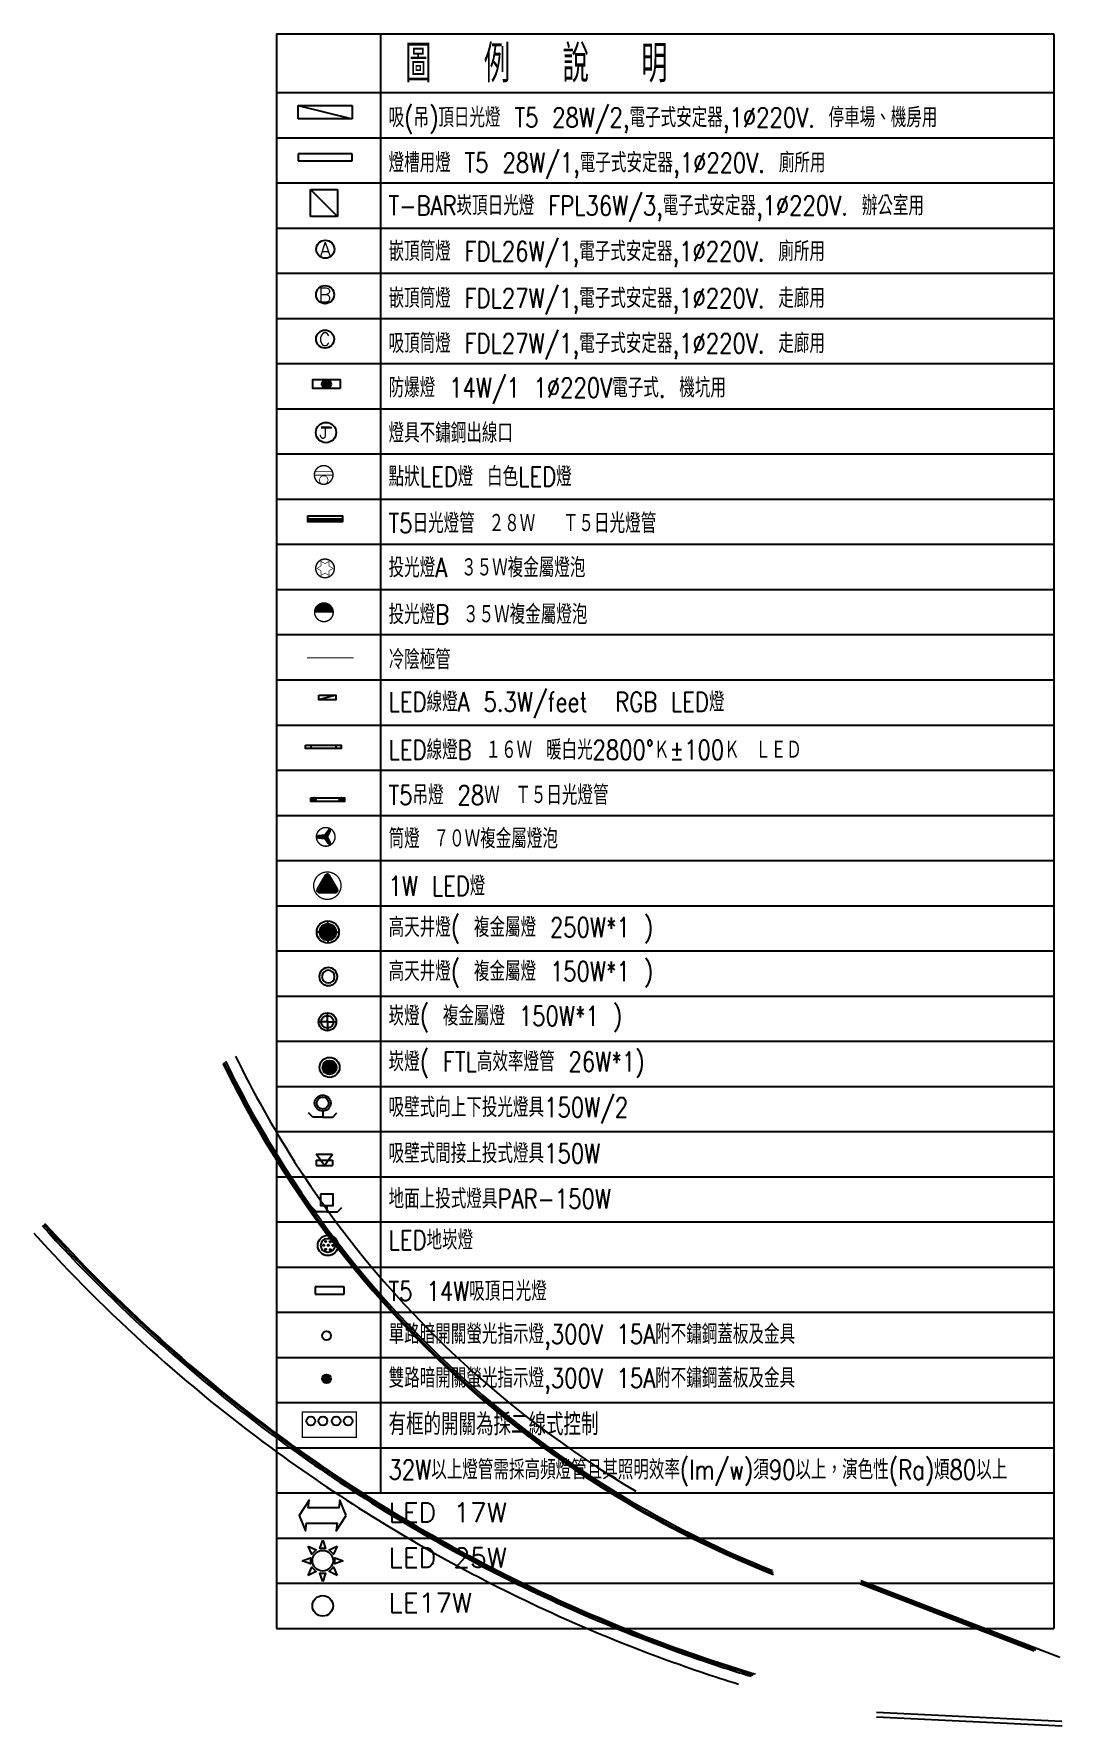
# Model space of a CAD drawing. Header units: millimetres. Extents: x 2956 to 16014, y 779 to 11660.
# Drawn here: x 13262 to 16014, y 7131 to 11660 of the extents above; entities that cross this region are included whole.
import ezdxf
from ezdxf.enums import TextEntityAlignment as Align

# ---------------------------------------------------------------- set-up
doc = ezdxf.new("R2010")
doc.units = ezdxf.units.MM
doc.header["$LTSCALE"] = 100
doc.layers.get('0').update_dxf_attribs({"color": 9})
for name, color, linetype in [('archi', 8, 'Continuous'), ('EL-P', 3, 'Continuous'), ('EL-TEXT', 51, 'Continuous')]:
    doc.layers.add(name, color=color, linetype=linetype)
doc.layers.add('NEW_LIGHTING_LEGEND', color=7, linetype='Continuous', true_color=0xffffff)
doc.styles.add('LSP', font='txt.shx', dxfattribs={"width": 0.7, "bigfont": 'CHINESET.shx'})
doc.styles.get("Standard").update_dxf_attribs({"font": 'txt', "bigfont": 'chineset.shx'})

# ---------------------------------------------------------------- blocks, each defined once
blk = doc.blocks.new('1S')
blk.add_circle((0.004, 0.187), 0.148)
blk = doc.blocks.new('CEILBOX')
for p, q in [((21.4, 7.5), (7.9, 7.5)), ((7.9, 7.5), (23.8, 7.5))]:
    blk.add_line(p, q)
blk.add_circle((15, 0), 15)
blk.add_text('J', height=16).set_placement((11.1, -8.7), align=Align.CENTER)
blk = doc.blocks.new('點狀LED燈')
at = {"const_width": 5}
blk.add_lwpolyline([(-32.5, 0, 1), (32.5, 0, 1)], format="xyb", close=True, dxfattribs=at)
at = {"const_width": 2}
blk.add_lwpolyline([(14.2, -8.2), (28.5, 0), (14.2, 8.2), (14.2, 24.7), (0, 16.5), (-14.2, 24.7), (-14.2, 8.2), (-28.5, 0), (-14.2, -8.2), (-14.2, -24.7), (0, -16.5), (14.2, -24.7)], close=True, dxfattribs=at)
blk = doc.blocks.new('投光燈A')
for points, const_width in [([(-32.5, 0, 1), (32.5, 0, 1)], 5), ([(-14.8, -17.8, 1), (14.8, -17.8, 1)], 2.5)]:
    blk.add_lwpolyline(points, format="xyb", close=True, dxfattribs=dict(const_width=const_width))
at = {"const_width": 3}
for points in [[(-32.5, -0.5), (32.5, -0.5)], [(-30, 12.6), (30, 12.6)]]:
    blk.add_lwpolyline(points, dxfattribs=at)
blk = doc.blocks.new('投光燈B')
h = blk.add_hatch(color=256)
edge = h.paths.add_edge_path()
edge.add_line((-32.5, 0), (32.5, 0))
edge.add_arc((0, 0), 32.5, 0, 180)
at = {"const_width": 5}
for points in [[(32.5, 0, 1), (-32.5, 0)], [(32.5, 0, -1), (-32.5, 0)]]:
    blk.add_lwpolyline(points, format="xyb", dxfattribs=at)
at = {"const_width": 3}
blk.add_lwpolyline([(-32.5, 0), (32.5, 0)], dxfattribs=at)
blk = doc.blocks.new('L-10')
at = {"linetype": 'Continuous'}
h = blk.add_hatch(color=256, dxfattribs=at)
edge = h.paths.add_edge_path()
edge.add_ellipse((0, 0), major_axis=(16.3, 28.1), ratio=0.154045, start_angle=300, end_angle=420)
edge.add_ellipse((0, 0), major_axis=(-32.5, 0), ratio=0.154045, start_angle=300, end_angle=420)
edge.add_ellipse((0, 0), major_axis=(16.2, -28.1), ratio=0.154045, start_angle=300, end_angle=420)
at = {"linetype": 'Continuous', "const_width": 5}
blk.add_lwpolyline([(-32.5, 0, 1), (32.5, 0, 1)], format="xyb", close=True, dxfattribs=at)
at = {"linetype": 'Continuous'}
for major_axis in [(-32.5, 0), (16.3, 28.1), (16.2, -28.1)]:
    blk.add_ellipse((0, 0), major_axis=major_axis, ratio=0.154045, start_param=4.801094, end_param=7.765277, dxfattribs=at)
blk = doc.blocks.new('LED線燈A')
blk.add_line((1386.1, 10405.8), (1326.6, 10389.5))
blk.add_lwpolyline([(1326.6, 10405.8), (1386.1, 10405.8), (1386.1, 10389.5), (1326.6, 10389.5)], close=True)
blk = doc.blocks.new('LED線燈B')
for p, q in [((1298.6, 10231.7), (1298.6, 10219.4)), ((1385.5, 10231.7), (1385.5, 10219.4))]:
    blk.add_line(p, q)
blk.add_lwpolyline([(1279.6, 10231.7), (1404.5, 10231.7), (1404.5, 10219.4), (1279.6, 10219.4)], close=True)
blk = doc.blocks.new('T5吊燈')
blk.add_lwpolyline([(1298.8, 10048), (1415.5, 10048), (1415.5, 10034.6), (1298.8, 10034.6)], close=True)
for centre, radius in [((1309.2, 10041.4), 6.88), ((1309.2, 10041.4), 4.03), ((1405.2, 10041.4), 6.88), ((1405.2, 10041.4), 4.03)]:
    blk.add_circle(centre, radius)
blk = doc.blocks.new('T5日光燈管')
blk.add_hatch(color=256).paths.add_polyline_path([(1287.7, 11020.5), (1287.7, 11018), (1409.5, 11018), (1409.5, 11020.5)])
for p, q in [((1287.7, 11020.5), (1409.5, 11020.5)), ((1287.7, 11018), (1409.5, 11018))]:
    blk.add_line(p, q)
blk.add_lwpolyline([(1287.7, 11030.2), (1409.5, 11030.2), (1409.5, 11009.7), (1287.7, 11009.7)], close=True)
blk = doc.blocks.new('fire20w1')
blk.add_lwpolyline([(23.5, -11), (-36.5, -11), (-36.5, 9), (23.5, 9)], close=True)
at = {"const_width": 10}
blk.add_lwpolyline([(-11.5, -1, 1), (-1.5, -1, 1)], format="xyb", close=True, dxfattribs=at)
blk.add_circle((-6.5, -1), 10)
blk = doc.blocks.new('300D')
blk.add_circle((0, 0), 0.5)
blk.add_text('C', height=0.7).set_placement((-0.019, -0.362), align=Align.CENTER)
blk = doc.blocks.new('401H')
for p, q in [((2, 0.25), (-2, 0.25)), ((-2, 0.25), (-2, -0.25)), ((2, -0.25), (2, 0.25)), ((-2, -0.25), (2, -0.25))]:
    blk.add_line(p, q)
blk = doc.blocks.new('100D')
blk.add_circle((0, 0), 0.5)
blk.add_text('A', height=0.8).set_placement((0, 0), align=Align.MIDDLE)
blk = doc.blocks.new('100S')
blk.add_circle((0, 0), 0.5)
blk.add_text('B', height=0.8).set_placement((-0.019, -0.414), align=Align.CENTER)
blk = doc.blocks.new('363S')
for p, q in [((-1, -1), (-1, 1)), ((-1, 1), (1, 1)), ((-1, 1), (1, -1)), ((-1, -1), (-1, 0)), ((1, 1), (1, -1)), ((1, -1), (-1, -1))]:
    blk.add_line(p, q)
blk = doc.blocks.new('402S')
for p, q in [((-2, 0.5), (2, -0.5)), ((-2, 0.5), (2, 0.5)), ((-2, -0.5), (-2, 0.5)), ((-2, 0.5), (-2, 0.5)), ((2, 0.5), (2, -0.5)), ((2, -0.5), (-2, -0.5))]:
    blk.add_line(p, q)
blk = doc.blocks.new('L-15')
h = blk.add_hatch(color=256)
edge = h.paths.add_edge_path()
edge.add_arc((0.79, -0.46), 0.2, 270, 390)
edge.add_line((0.96, -0.36), (0.17, 1.01))
edge.add_arc((0, 0.91), 0.2, 30, 150)
edge.add_line((-0.17, 1.01), (-0.96, -0.36))
edge.add_arc((-0.79, -0.46), 0.2, 150, 270)
edge.add_line((-0.79, -0.66), (0.79, -0.66))
for p, q in [((-0.17, 1.01), (-0.96, -0.36)), ((0.96, -0.36), (0.17, 1.01)), ((-0.79, -0.66), (0.79, -0.66))]:
    blk.add_line(p, q)
at = {"const_width": 0.125}
blk.add_lwpolyline([(-1.31, 0, 1), (1.31, 0, 1)], format="xyb", close=True, dxfattribs=at)
for centre, start, end in [((0, 0.91), 30, 150), ((-0.79, -0.46), 150, 270), ((0.79, -0.46), 270, 30)]:
    blk.add_arc(centre, 0.2, start, end)
blk = doc.blocks.new('A$C4B05669D')
for p, q in [((29.5, 0), (0, 41.7)), ((0, 41.7), (58.9, 41.7)), ((0, 20), (58.9, 20)), ((0, 20), (0, 0)), ((0, 0), (58.9, 0)), ((29.5, 0), (58.9, 41.7)), ((58.9, 20), (58.9, 0))]:
    blk.add_line(p, q)
blk = doc.blocks.new('*U39')
h = blk.add_hatch(color=256)
h.paths.add_polyline_path([(0, 0), (0, 30, 0.414214), (-30, 0)])
h.paths.add_polyline_path([(0, 0), (30, 0, 0.414214), (0, 30)], flags=17)
h.paths.add_polyline_path([(0, 0), (0, -30, 0.414214), (30, 0)])
h.paths.add_polyline_path([(0, -30), (0, 0), (-30, 0, 0.414214)])
for q in [(-40, 0), (0, 40), (40, 0), (0, -40)]:
    blk.add_line((0, 0), q)
for radius in [40, 30]:
    blk.add_circle((0, 0), radius)
blk = doc.blocks.new('*U35')
h = blk.add_hatch(color=256)
h.paths.add_polyline_path([(0, 14), (0, 0), (14, 0, 0.414214)])
h.paths.add_polyline_path([(0, 14, 0.414214), (-14, 0), (0, 0)])
h.paths.add_polyline_path([(0, 0), (-14, 0, 0.414214), (0, -14)])
h.paths.add_polyline_path([(0, 0), (0, -14, 0.414214), (14, 0)])
for radius in [20, 14]:
    blk.add_circle((0, 0), radius)
blk = doc.blocks.new('A$C21EA78FA')
for radius in [32.7, 22.7]:
    blk.add_circle((0, 0), radius)
blk = doc.blocks.new('A$C57A848D1')
for centre, radius in [((0, 0), 18.3), ((0, 0), 12.7), ((-6.8, 4.4), 1.12), ((0.5, 7.8), 1.12), ((0.5, 0.6), 1.12), ((7.9, 4.4), 1.12), ((-6.8, -3.4), 1.12), ((0.1, -8.2), 1.12), ((7.5, -4.5), 1.12)]:
    blk.add_circle(centre, radius)
blk = doc.blocks.new('A$C3DC75310')
for p, q in [((0, 0), (-25, 0)), ((0, 15), (0, 0)), ((0, 0), (25, 0))]:
    blk.add_line(p, q)
blk.add_lwpolyline([(-15.3, 42.2), (-15.3, 15), (15.3, 15), (15.3, 42.2)], close=True)
for points in [[(-25, 0), (-35.6, 10.6)], [(25, 0), (35.6, 10.6)]]:
    blk.add_lwpolyline(points)
blk = doc.blocks.new('A$C07DD2B71')
for q in [(-20, 0), (0, 20), (0, -20), (20, 0)]:
    blk.add_line((0, 0), q)
for radius in [20, 14]:
    blk.add_circle((0, 0), radius)
blk = doc.blocks.new('20W1')
for p, q in [((0, 0), (-15, 0)), ((-15, 0), (-15, -60.3)), ((0, -60.3), (0, 0)), ((-15, -60.3), (0, -60.3))]:
    blk.add_line(p, q)
blk = doc.blocks.new('A$C346B5B24')
at = {"layer": 'EL-TEXT'}
for p, q in [((0, 3003.9), (1600.5, 3003.9)), ((0, 3003.9), (0, 0)), ((214.1, 3003.9), (214.1, 0)), ((1600.5, 3003.9), (1600.5, 0)), ((0, 2883), (1600.5, 2883)), ((0, 2790), (1600.5, 2790)), ((0, 2697), (1600.5, 2697)), ((0, 2604), (1600.5, 2604)), ((0, 2511), (1600.5, 2511)), ((0, 2418), (1600.5, 2418)), ((0, 2325), (1600.5, 2325)), ((0, 2232), (1600.5, 2232)), ((0, 2139), (1600.5, 2139)), ((0, 2046), (1600.5, 2046)), ((0, 1953), (1600.5, 1953)), ((0, 1860), (1600.5, 1860)), ((0, 1767), (1600.5, 1767)), ((0, 1674), (1600.5, 1674)), ((0, 1581), (1600.5, 1581)), ((0, 1488), (1600.5, 1488)), ((0, 1395), (1600.5, 1395)), ((0, 1302), (1600.5, 1302)), ((0, 1209), (1600.5, 1209)), ((0, 1116), (1600.5, 1116)), ((0, 1023), (1600.5, 1023)), ((0, 930), (1600.5, 930)), ((0, 837), (1600.5, 837)), ((95.1, 773.8), (74.6, 773.8)), ((95.1, 786.1), (95.1, 773.8)), ((95.1, 773.8), (115.7, 773.8)), ((0, 744), (1600.5, 744)), ((0, 651), (1600.5, 651)), ((0, 558), (1600.5, 558)), ((0, 465), (1600.5, 465)), ((0, 372), (1600.5, 372)), ((0, 279), (1600.5, 279)), ((0, 186), (1600.5, 186)), ((0, 93), (1600.5, 93)), ((0, 0), (1600.5, 0))]:
    blk.add_line(p, q, dxfattribs=at)
at = {"layer": 'EL-TEXT', "const_width": 2.5}
blk.add_lwpolyline([(63.1, 1719.3), (158.7, 1719.3)], dxfattribs=at)
blk.add_lwpolyline([(63.1, 1719.3), (158.7, 1719.3)], dxfattribs=at)
at = {"layer": 'EL-TEXT'}
for points in [[(74.6, 773.8), (65.8, 782.5)], [(115.7, 773.8), (124.4, 782.5)]]:
    blk.add_lwpolyline(points, dxfattribs=at)
at = {"layer": 'EL-TEXT', "const_width": 9.03}
blk.add_lwpolyline([(98.7, 235.1, 1), (107.7, 235.1, 1)], format="xyb", close=True, dxfattribs=at)
at = {"layer": 'EL-TEXT', "const_width": 2.5}
blk.add_lwpolyline([(53.3, 166.8), (164.2, 166.8), (164.2, 114.3), (53.3, 114.3)], close=True, dxfattribs=at)
at = {"layer": 'EL-TEXT'}
for radius in [16.5, 12.3]:
    blk.add_circle((95.1, 802.6), radius, dxfattribs=at)
for name, p, xscale, yscale, zscale in [('402S', (100.3, 2842.8), 27.9000997653493, 27.90009976535293, 27.90009976535254), ('401H', (100.3, 2749.8), 27.9000997653493, 27.90009976535293, 27.90009976535254), ('363S', (98, 2655.9), 27.9000997653493, 27.90009976535293, 27.90009976535254), ('100D', (100.5, 2560.5), 37.20013302047301, 37.20013302046937, 37.20013302047006), ('100S', (100, 2467), 37.20013302047301, 37.20013302046937, 37.20013302047006), ('300D', (100, 2375.5), 37.20013302047301, 37.20013302046937, 37.20013302047006), ('fire20w1', (109, 2283.8), 0.9300033255130983, 0.9300033255130983, 0.9300033255117514), ('CEILBOX', (81, 2183.1), 1.395004988269647, 1.395004988266009, 1.395004988267569), ('投光燈A', (97.2, 2095.8), 0.5904783019141178, 0.5904783019104798, 0.5904783019121755), ('T5日光燈管', (-696.1, -4501.8), 0.5904783019141178, 0.5904783019104798, 0.5904783019121755), ('點狀LED燈', (99.9, 1903.4), 0.5904783019141178, 0.5904783019104798, 0.5904783019121755), ('投光燈B', (97.6, 1813), 0.5904783019141178, 0.5904783019104798, 0.5904783019121755), ('LED線燈A', (-696.1, -4501.8), 0.5904783019141178, 0.5904783019104798, 0.5904783019121755), ('LED線燈B', (-696.1, -4501.8), 0.5904783019141178, 0.5904783019104798, 0.5904783019121755), ('T5吊燈', (-696.1, -4501.8), 0.5904783019141178, 0.5904783019104798, 0.5904783019121755), ('L-10', (101.4, 1350.7), 0.5904783019141178, 0.5904783019104798, 0.5904783019121755), ('L-15', (104.7, 1250.2), 21.54535314664099, 21.54535314664827, 21.54535314664711), ('*U39', (105.7, 1154.8), 0.571428571427532, 0.571428571427532, 0.5714285714285714), ('A$C07DD2B71', (104.8, 970), 0.9142857142724096, 0.9142857142905995, 0.9142857142857141), ('A$C4B05669D', (81.7, 673.8), 0.571428571427532, 0.571428571427532, 0.5714285714285714), ('A$C3DC75310', (103.9, 578.9), 0.8571428571449359, 0.857142857141298, 0.8571428571428571), ('1S', (102.9, 312.4), 61.06082440228056, 61.06082440228419, 61.06082440228346), ('1S', (102.9, 223.7), 61.06082440228056, 61.06082440228419, 61.06082440228346), ('1S', (70.6, 136.7), 61.06082440228056, 61.06082440228419, 61.06082440228346), ('1S', (95.4, 136.7), 61.06082440228056, 61.06082440228419, 61.06082440228346), ('1S', (122.6, 136.7), 61.06082440228056, 61.06082440228419, 61.06082440228346), ('1S', (147.4, 136.7), 61.06082440228056, 61.06082440228419, 61.06082440228346)]:
    blk.add_blockref(name, p, dxfattribs=dict(at, xscale=xscale, yscale=yscale, zscale=zscale))
for name, p, xscale, yscale, zscale, rotation in [('A$C21EA78FA', (106.6, 1063.1), -0.5714285714259444, 0.571428571427532, 0.5714285714285714, 319.088348129917), ('*U35', (109.3, 876.1), 1.028571428603431, 1.02857142857465, 1.028571428571428, 341.3783819839102), ('A$C57A848D1', (105.8, 509.6), 1.142857142887545, 1.142857142858701, 1.142857142857142, 330.8586646698633)]:
    blk.add_blockref(name, p, dxfattribs=dict(at, xscale=xscale, yscale=yscale, zscale=zscale, rotation=rotation))
at = {"layer": 'EL-TEXT', "rotation": 90}
blk.add_blockref('20W1', (79.3, 424.1), dxfattribs=at)
at = {"layer": 'EL-TEXT', "width": 0.7}
blk.add_text('圖\u3000\u3000例\u3000\u3000說\u3000\u3000明^J', height=77.143, dxfattribs=at).set_placement((265.1, 2904.2))
at = {"layer": 'EL-TEXT', "style": 'LSP', "width": 0.8}
for s, height, p in [('吸(吊)頂日光燈 T5 28W/2,電子式安定器,1%%C220V. 停車場、機房用', 40, (230.8, 2811.7)), ('燈槽用燈 T5 28W/1,電子式安定器,1%%C220V. 廁所用', 40, (230.8, 2718.7)), ('T-BAR崁頂日光燈 FPL36W/3,電子式安定器,1%%C220V. 辦公室用', 40, (230.8, 2630.3)), ('嵌頂筒燈 FDL26W/1,電子式安定器,1%%C220V. 廁所用', 40, (230.8, 2536.1)), ('嵌頂筒燈 FDL27W/1,電子式安定器,1%%C220V. 走廊用', 40, (230.8, 2439.7)), ('吸頂筒燈 FDL27W/1,電子式安定器,1%%C220V. 走廊用', 40, (230.8, 2346.7)), ('防爆燈 14W/1 1%%C220V電子式. 機坑用', 40, (230.8, 2255.4)), ('燈具不鏽鋼出線口', 40, (230.8, 2162.4)), ('點狀LED燈 白色LED燈', 40, (230.8, 2072.3)), ('T5日光燈管 ２８Ｗ  Ｔ５日光燈管', 40, (230.8, 1976.4)), ('投光燈A ３５Ｗ複金屬燈泡', 40, (230.8, 1885.1)), ('投光燈B ３５Ｗ複金屬燈泡', 40, (230.8, 1788.7)), ('冷陰極管', 40, (230.8, 1695.7)), ('LED線燈A 5.3W/feet  RGB LED燈', 40, (230.8, 1608.6)), ('LED線燈B １６Ｗ 暖白光2800°Ｋ±100Ｋ\u3000ＬＥＤ', 40, (230.8, 1509.7)), ('T5吊燈 28Ｗ\u3000Ｔ５日光燈管', 40, (230.8, 1416.7)), ('筒燈 ７０Ｗ複金屬燈泡', 40, (230.8, 1327.1)), ('1W LED燈 ', 40, (230.8, 1229.5)), ('高天井燈( 複金屬燈 250W*1 )', 40, (230.8, 1144.5)), ('高天井燈( 複金屬燈 150W*1 )', 40, (230.8, 1053.9)), ('崁燈( 複金屬燈 150W*1 )', 40, (230.8, 962)), ('崁燈( FTL高效率燈管 26W*1)', 40, (230.8, 867.9)), ('吸壁式向上下投光燈具150W/2', 40, (230.8, 773.9)), ('吸壁式間接上投式燈具150W', 40, (230.8, 679)), ('地面上投式燈具PAR-150W', 40, (230.8, 585.6)), ('LED地崁燈', 40, (230.8, 500.6)), ('T5 14W吸頂日光燈', 40, (230.8, 395.4)), ('單路暗開關螢光指示燈,300V 15A附不鏽鋼蓋板及金具', 40, (230.8, 306.9)), ('雙路暗開關螢光指示燈,300V 15A附不鏽鋼蓋板及金具', 40, (230.8, 216.5)), ('有框的開關為採二線式控制', 45, (230.8, 118.8)), ('32W以上燈管需採高頻燈管且其照明效率(lm/w)須90以上，演色性(Ra)煩80以上', 40, (230.8, 27.9))]:
    blk.add_text(s, height=height, dxfattribs=at).set_placement(p)
blk = doc.blocks.new('A$C2B0D7455')
at = {"layer": 'archi'}
for p, q in [((8310.9, 3775), (8776.2, 3595.6)), ((8312.2, 3784.1), (8844.6, 3578.8)), ((8312.3, 3778.7), (8780.2, 3598.3)), ((8850.6, 3394), (8353.7, 3418.4)), ((8850.2, 3406.1), (8354.2, 3430.4))]:
    blk.add_line(p, q, dxfattribs=at)
for points in [[(6098.9, 4713.5, 0.026009), (6410.5, 4402.2, 0.026009)], [(6121.1, 4733.6, 0.026009), (6430.6, 4424.5)], [(6124.9, 4737, 0.026009), (6433.9, 4428.2, 0.026009)], [(6127.8, 4739.6, 0.026009), (6436.6, 4431.2, 0.026009)], [(6410.6, 4402.2, 0.024541), (6732.8, 4139.6, 0.019314), (7003.6, 3956, 0.019364), (7288.5, 3793.4, 0.018869), (7577.4, 3656.6, 0.018869)], [(6430.7, 4424.5, 0.024541), (6750.6, 4163.8, 0.019314), (7019.5, 3981.4, 0.019364), (7302.4, 3820, 0.018869), (7589.2, 3684.2)], [(6434, 4428.2, 0.024541), (6753.6, 4167.8, 0.019314), (7022.1, 3985.7, 0.019364), (7304.7, 3824.4, 0.018869), (7591.2, 3688.8, 0.018869)], [(6436.7, 4431.2, 0.024541), (6755.9, 4171.1, 0.019314), (7024.2, 3989.1, 0.019364), (7306.5, 3828, 0.018869), (7592.8, 3692.4, 0.018869)], [(7589.2, 3684.2, 0.019346), (7893.2, 3567.8, 0.007828), (8018.5, 3527.4, 0.007828)], [(7591.2, 3688.8, 0.019346), (7894.8, 3572.5, 0.008091), (8024.2, 3530.9, 0.008091)], [(7592.8, 3692.4, 0.019346), (7896, 3576.3, 0.008302), (8028.8, 3533.7, 0.007828)], [(7577.4, 3656.6, 0.019346), (7883.5, 3539.4, 0.006261), (7984.4, 3506.5, 0.006261)]]:
    blk.add_lwpolyline(points, format="xyb", dxfattribs=at)
for centre, radius, start, end in [((9231.8, 6452.8), 2924.6, 206.0618, 212.4231), ((9231.8, 6452.8), 2920.6, 206.0395, 212.4231), ((9231.8, 6452.8), 2915.6, 206.0115, 212.4231), ((9231.8, 6452.8), 2885.6, 206.0115, 212.4231), ((9092.7, 6369.9), 2723.8, 212.5195, 239.4913), ((9092.7, 6369.9), 2762.8, 212.5195, 239.4913), ((9092.7, 6369.9), 2758.8, 212.5195, 239.4913), ((9092.7, 6369.9), 2753.8, 212.5195, 239.4913), ((9092.7, 6369.9), 2762.8, 239.4913, 248.4599), ((9092.7, 6369.9), 2758.8, 239.4913, 248.3993), ((9092.7, 6369.9), 2753.8, 239.4913, 248.3234)]:
    blk.add_arc(centre, radius, start, end, dxfattribs=at)

msp = doc.modelspace()

# ---------------------------------------------------------------- linework, layer by layer
at = {"layer": 'NEW_LIGHTING_LEGEND', "true_color": 0xffffff}
for p, q in [((13911.6, 7754.7), (13911.6, 7392)), ((15992.2, 7754.7), (15992.2, 7392)), ((13911.6, 7633.8), (15992.2, 7633.8)), ((13911.6, 7512.9), (15992.2, 7512.9)), ((13911.6, 7392), (15992.2, 7392))]:
    msp.add_line(p, q, dxfattribs=at)
at = {"layer": 'NEW_LIGHTING_LEGEND', "true_color": 0xffb347}
msp.add_lwpolyline([(14098.1, 7694.3), (14080.8, 7735.4), (14078.6, 7714.9), (13996.6, 7714.9), (13998.9, 7735.4), (13972.5, 7694.3), (13989.7, 7653.1), (13992, 7673.7), (14074, 7673.7), (14071.7, 7653.1)], close=True, dxfattribs=at)
at = {"layer": 'NEW_LIGHTING_LEGEND', "true_color": 0x35c9ff}
for points in [[(13996.4, 7612.5), (14017.7, 7602.3), (14006.5, 7591.1)], [(14035.3, 7628.7), (14043.2, 7606.4), (14027.4, 7606.4)], [(14074.2, 7612.5), (14064.1, 7591.1), (14052.9, 7602.3)], [(13980.2, 7573.4), (14002.5, 7581.3), (14002.5, 7565.4)], [(14090.3, 7573.4), (14068.1, 7565.4), (14068.1, 7581.3)], [(13996.4, 7534.2), (14006.5, 7555.7), (14017.6, 7544.4)], [(14035.3, 7518), (14027.4, 7540.4), (14043.2, 7540.4)], [(14074.2, 7534.2), (14052.9, 7544.4), (14064.1, 7555.7)]]:
    msp.add_lwpolyline(points, close=True, dxfattribs=at)
msp.add_circle((14035.3, 7573.4), 27.6, dxfattribs=at)
at = {"layer": 'NEW_LIGHTING_LEGEND', "true_color": 0x00ff00}
msp.add_circle((14035.3, 7452.5), 27.6, dxfattribs=at)

# ---------------------------------------------------------------- block references
at = {"xscale": 1.299999999999272, "yscale": 1.299999999999272, "zscale": 1.299999999999272}
msp.add_blockref('A$C346B5B24', (13911.6, 7754.7), dxfattribs=at)
at = {"layer": 'EL-P'}
msp.add_blockref('A$C2B0D7455', (7163.4, 3736.5), dxfattribs=at)

# ---------------------------------------------------------------- texts
at = {"layer": 'NEW_LIGHTING_LEGEND', "true_color": 0xffffff}
for s, p in [('LED 17W', (14211.6, 7676.3)), ('LED 25W', (14211.6, 7555.4)), ('LE17W', (14211.6, 7434.5))]:
    msp.add_text(s, height=52, dxfattribs=at).set_placement(p)

doc.saveas('drawing.dxf')
